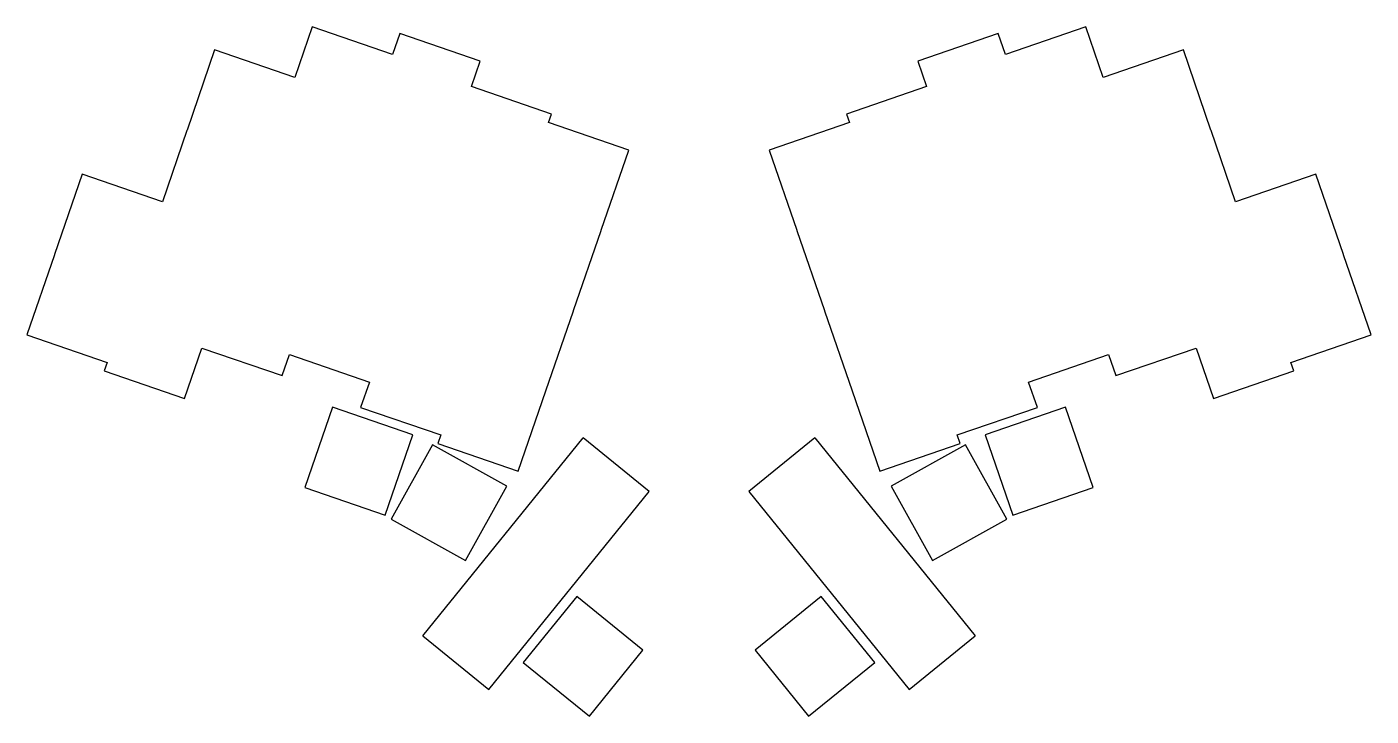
# Model space of a CAD drawing. Header units: millimetres. Extents: x -12 to 289, y -91 to 63.
import ezdxf

# ---------------------------------------------------------------- set-up
doc = ezdxf.new("R2010")
doc.units = ezdxf.units.MM

msp = doc.modelspace()

# ---------------------------------------------------------------- linework, layer by layer
for p, q in [((51.84, 63.09), (47.93, 51.74)), ((69.8, 56.9), (51.84, 63.09)), ((71.43, 61.63), (69.8, 56.9)), ((89.44, 55.42), (71.43, 61.63)), ((205.57, 61.63), (187.56, 55.42)), ((207.2, 56.9), (205.57, 61.63)), ((225.16, 63.09), (207.2, 56.9)), ((229.07, 51.74), (225.16, 63.09)), ((29.97, 57.92), (23.78, 39.96)), ((47.93, 51.74), (29.97, 57.92)), ((247.03, 57.92), (229.07, 51.74)), ((253.22, 39.96), (247.03, 57.92)), ((87.49, 49.75), (89.44, 55.42)), ((187.56, 55.42), (189.51, 49.75)), ((105.45, 43.57), (87.49, 49.75)), ((189.51, 49.75), (171.55, 43.57)), ((104.8, 41.68), (105.45, 43.57)), ((171.55, 43.57), (172.2, 41.68)), ((23.76, 39.91), (18.25, 23.89)), ((23.78, 39.96), (23.76, 39.91)), ((122.77, 35.49), (104.8, 41.68)), ((172.2, 41.68), (154.23, 35.49)), ((253.24, 39.91), (253.22, 39.96)), ((258.75, 23.89), (253.24, 39.91)), ((116.58, 17.52), (122.77, 35.49)), ((154.23, 35.49), (160.42, 17.52)), ((0.28, 30.07), (-5.91, 12.11)), ((18.25, 23.89), (0.28, 30.07)), ((276.72, 30.07), (258.75, 23.89)), ((282.9, 12.11), (276.72, 30.07)), ((110.4, -0.44), (116.57, 17.48)), ((116.57, 17.48), (116.58, 17.52)), ((160.42, 17.52), (160.43, 17.48)), ((160.43, 17.48), (166.6, -0.44)), ((-5.92, 12.06), (-12.11, -5.91)), ((-5.91, 12.11), (-5.92, 12.06)), ((282.92, 12.06), (282.9, 12.11)), ((289.11, -5.91), (282.92, 12.06)), ((104.21, -18.41), (110.38, -0.49)), ((110.38, -0.49), (110.4, -0.44)), ((166.6, -0.44), (166.62, -0.49)), ((166.62, -0.49), (172.79, -18.41)), ((-12.11, -5.91), (5.86, -12.09)), ((271.14, -12.09), (289.11, -5.91)), ((23.22, -20.18), (27.13, -8.84)), ((27.13, -8.84), (45.09, -15.02)), ((231.91, -15.02), (249.87, -8.84)), ((249.87, -8.84), (253.78, -20.18)), ((45.09, -15.02), (46.72, -10.3)), ((46.72, -10.3), (64.64, -16.47)), ((212.36, -16.47), (230.28, -10.3)), ((230.28, -10.3), (231.91, -15.02)), ((5.86, -12.09), (5.21, -13.98)), ((5.21, -13.98), (23.22, -20.18)), ((253.78, -20.18), (271.79, -13.98)), ((271.79, -13.98), (271.14, -12.09)), ((64.64, -16.47), (62.68, -22.14)), ((214.32, -22.14), (212.36, -16.47)), ((98.01, -36.42), (104.19, -18.45)), ((104.19, -18.45), (104.21, -18.41)), ((172.79, -18.41), (172.8, -18.45)), ((172.8, -18.45), (178.99, -36.42)), ((56.36, -22.08), (50.16, -40.09)), ((74.37, -28.28), (56.36, -22.08)), ((62.68, -22.14), (80.65, -28.32)), ((196.35, -28.32), (214.32, -22.14)), ((220.64, -22.08), (202.63, -28.28)), ((226.84, -40.09), (220.64, -22.08)), ((68.17, -46.29), (74.37, -28.28)), ((76.61, -73.32), (112.52, -28.99)), ((80.65, -28.32), (80, -30.22)), ((127.32, -40.98), (112.52, -28.99)), ((164.48, -28.99), (149.68, -40.98)), ((164.48, -28.99), (200.38, -73.32)), ((197, -30.22), (196.35, -28.32)), ((202.63, -28.28), (208.83, -46.29)), ((78.76, -30.52), (69.53, -47.18)), ((95.42, -39.75), (78.76, -30.52)), ((80, -30.22), (98.01, -36.42)), ((178.99, -36.42), (197, -30.22)), ((198.24, -30.52), (181.58, -39.75)), ((207.47, -47.18), (198.24, -30.52)), ((50.16, -40.09), (68.17, -46.29)), ((86.19, -56.42), (95.42, -39.75)), ((91.42, -85.31), (127.32, -40.98)), ((149.68, -40.98), (185.58, -85.31)), ((181.58, -39.75), (190.81, -56.42)), ((208.83, -46.29), (226.84, -40.09)), ((69.53, -47.18), (86.19, -56.42)), ((190.81, -56.42), (207.47, -47.18)), ((111.11, -64.49), (99.12, -79.29)), ((125.92, -76.48), (111.11, -64.49)), ((165.89, -64.49), (151.08, -76.48)), ((177.88, -79.29), (165.89, -64.49)), ((76.61, -73.32), (91.42, -85.31)), ((185.58, -85.31), (200.38, -73.32)), ((113.93, -91.28), (125.92, -76.48)), ((151.08, -76.48), (163.07, -91.28)), ((99.12, -79.29), (113.93, -91.28)), ((163.07, -91.28), (177.88, -79.29))]:
    msp.add_line(p, q)

doc.saveas('drawing.dxf')
